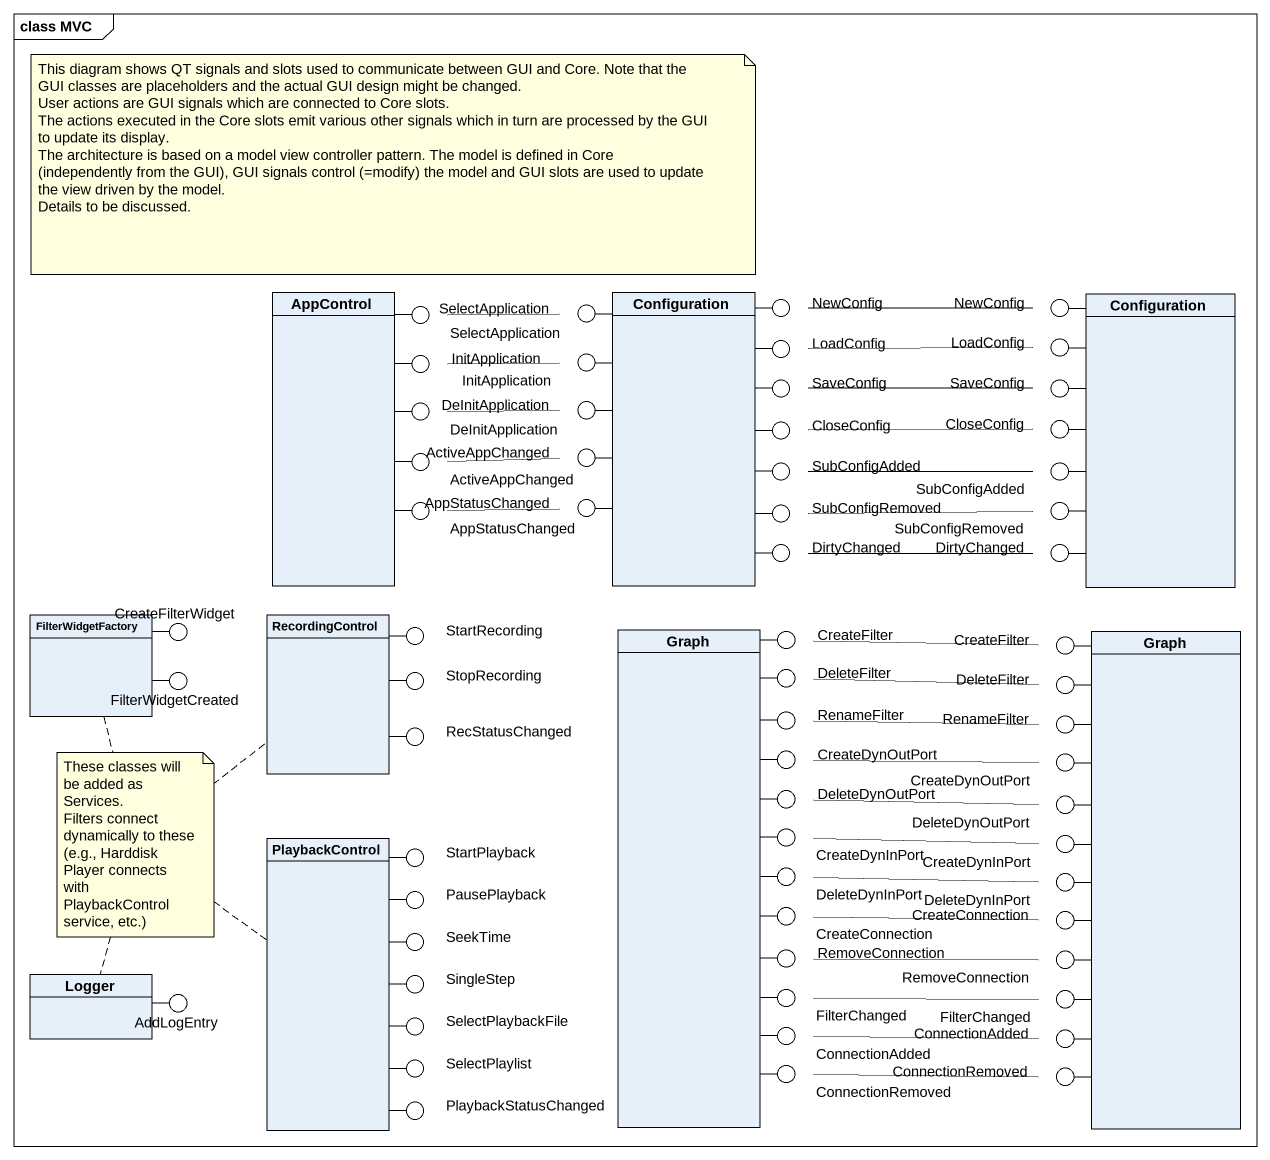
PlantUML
@startuml
mainframe class MVC
allowmixing
hide circle
hide empty members
class AppControl
() SelectApplication
() "SelectApplication" as SelectApplication_2
class Configuration
() NewConfig
() "NewConfig" as NewConfig_2
class "Configuration" as Configuration_2
() InitApplication
() "InitApplication" as InitApplication_2
() LoadConfig
() "LoadConfig" as LoadConfig_2
() DeInitApplication
() "DeInitApplication" as DeInitApplication_2
() SaveConfig
() CloseConfig
() "SaveConfig" as SaveConfig_2
() "CloseConfig" as CloseConfig_2
() ActiveAppChanged
() "ActiveAppChanged" as ActiveAppChanged_2
() SubConfigAdded
() "SubConfigAdded" as SubConfigAdded_2
() AppStatusChanged
() "AppStatusChanged" as AppStatusChanged_2
() SubConfigRemoved
() DirtyChanged
() "DirtyChanged" as DirtyChanged_2
() "SubConfigRemoved" as SubConfigRemoved_2
class FilterWidgetFactory
() CreateFilterWidget
() FilterWidgetCreated
class RecordingControl
() StartRecording
() StopRecording
class Graph
() CreateFilter
() DeleteFilter
() "CreateFilter" as CreateFilter_2
class "Graph" as Graph_2
() RecStatusChanged
() RenameFilter
() "DeleteFilter" as DeleteFilter_2
() "RenameFilter" as RenameFilter_2
() CreateDynOutPort
() DeleteDynOutPort
() "CreateDynOutPort" as CreateDynOutPort_2
() "DeleteDynOutPort" as DeleteDynOutPort_2
class PlaybackControl
() StartPlayback
() CreateDynInPort
() "CreateDynInPort" as CreateDynInPort_2
() PausePlayback
() DeleteDynInPort
() CreateConnection
() "DeleteDynInPort" as DeleteDynInPort_2
() "CreateConnection" as CreateConnection_2
class Logger
() SeekTime
() SingleStep
() RemoveConnection
() "RemoveConnection" as RemoveConnection_2
() AddLogEntry
() SelectPlaybackFile
() FilterChanged
() ConnectionAdded
() "FilterChanged" as FilterChanged_2
() "ConnectionAdded" as ConnectionAdded_2
() SelectPlaylist
() PlaybackStatusChanged
() ConnectionRemoved
() "ConnectionRemoved" as ConnectionRemoved_2
AppControl -up- SelectApplication
Configuration -up- SelectApplication_2
Configuration -up- NewConfig
Configuration_2 -up- NewConfig_2
AppControl -up- InitApplication
Configuration -up- InitApplication_2
Configuration -up- LoadConfig
Configuration_2 -up- LoadConfig_2
AppControl -right- DeInitApplication
Configuration -left- DeInitApplication_2
Configuration -right- SaveConfig
Configuration -right- CloseConfig
Configuration_2 -left- SaveConfig_2
Configuration_2 -left- CloseConfig_2
AppControl -right- ActiveAppChanged
Configuration -left- ActiveAppChanged_2
Configuration -right- SubConfigAdded
Configuration_2 -left- SubConfigAdded_2
AppControl -- AppStatusChanged
Configuration -- AppStatusChanged_2
Configuration -- SubConfigRemoved
Configuration -- DirtyChanged
Configuration_2 -- DirtyChanged_2
Configuration_2 -- SubConfigRemoved_2
FilterWidgetFactory -right- CreateFilterWidget
FilterWidgetFactory -right- FilterWidgetCreated
RecordingControl -up- StartRecording
RecordingControl -right- StopRecording
Graph -up- CreateFilter
Graph -up- DeleteFilter
Graph_2 -up- CreateFilter_2
RecordingControl -right- RecStatusChanged
Graph -up- RenameFilter
Graph_2 -up- DeleteFilter_2
Graph_2 -up- RenameFilter_2
Graph -up- CreateDynOutPort
Graph -up- DeleteDynOutPort
Graph_2 -up- CreateDynOutPort_2
Graph_2 -up- DeleteDynOutPort_2
PlaybackControl -up- StartPlayback
Graph -right- CreateDynInPort
Graph_2 -left- CreateDynInPort_2
PlaybackControl -up- PausePlayback
Graph -right- DeleteDynInPort
Graph -right- CreateConnection
Graph_2 -left- DeleteDynInPort_2
Graph_2 -left- CreateConnection_2
PlaybackControl -right- SeekTime
PlaybackControl -right- SingleStep
Graph -- RemoveConnection
Graph_2 -- RemoveConnection_2
Logger -right- AddLogEntry
PlaybackControl -right- SelectPlaybackFile
Graph -- FilterChanged
Graph -- ConnectionAdded
Graph_2 -- FilterChanged_2
Graph_2 -- ConnectionAdded_2
PlaybackControl -- SelectPlaylist
PlaybackControl -- PlaybackStatusChanged
Graph -- ConnectionRemoved
Graph_2 -- ConnectionRemoved_2
SelectApplication -right- SelectApplication_2
NewConfig_2 -left- NewConfig
InitApplication -right- InitApplication_2
LoadConfig_2 -left- LoadConfig
DeInitApplication -right- DeInitApplication_2
SaveConfig_2 -left- SaveConfig
CloseConfig_2 -left- CloseConfig
ActiveAppChanged -right- ActiveAppChanged_2
SubConfigAdded -right- SubConfigAdded_2
AppStatusChanged -right- AppStatusChanged_2
SubConfigRemoved -right- SubConfigRemoved_2
DirtyChanged -right- DirtyChanged_2
CreateFilter -right- CreateFilter_2
DeleteFilter -right- DeleteFilter_2
RenameFilter -right- RenameFilter_2
CreateDynOutPort -right- CreateDynOutPort_2
DeleteDynOutPort -right- DeleteDynOutPort_2
CreateDynInPort -right- CreateDynInPort_2
DeleteDynInPort -right- DeleteDynInPort_2
CreateConnection -right- CreateConnection_2
RemoveConnection -right- RemoveConnection_2
FilterChanged -right- FilterChanged_2
ConnectionAdded -right- ConnectionAdded_2
ConnectionRemoved -right- ConnectionRemoved_2
note as N1
  This diagram shows QT signals and slots used to communicate between GUI and Core. Note that the GUI classes are placeholders and the actual GUI design might be changed.
  User actions are GUI signals which are connected to Core slots.
  The actions executed in the Core slots emit various other signals which in turn are processed by the GUI to update its display.
  The architecture is based on a model view controller pattern. The model is defined in Core (independently from the GUI), GUI signals control (=modify) the model and GUI slots are used to update the view driven by the model.
  Details to be discussed.
end note
note as N2
  These classes will be added as Services.
  Filters connect dynamically to these (e.g., Harddisk Player connects with PlaybackControl service, etc.)
end note
N2 .. RecordingControl
N2 .. PlaybackControl
N2 .. Logger
N2 .. FilterWidgetFactory
@enduml
